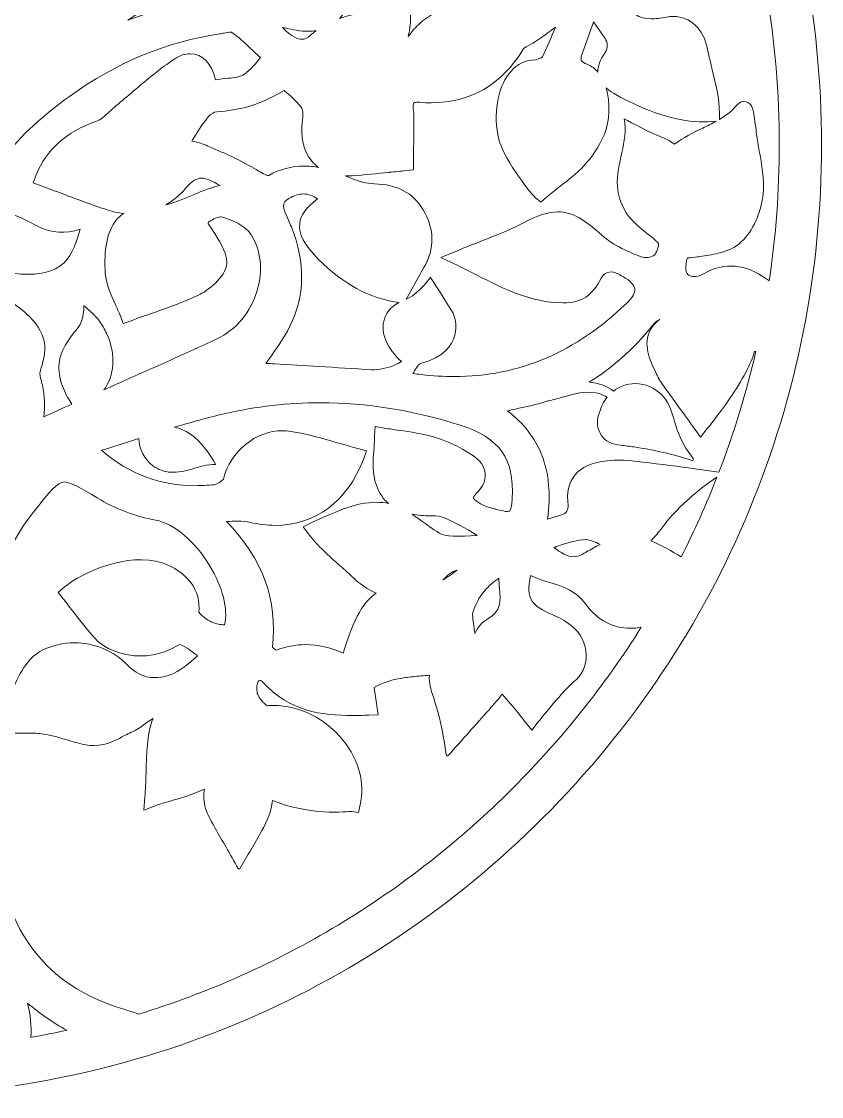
# Model space of a CAD drawing. Header units: millimetres. Extents: x -978 to 1415, y -113 to 605.
# Drawn here: x 1126.1 to 1414.6, y -80.8 to 306.6 of the extents above; entities that cross this region are included whole.
import ezdxf

# ---------------------------------------------------------------- set-up
doc = ezdxf.new("R2010")
doc.units = ezdxf.units.MM
doc.header["$MEASUREMENT"] = 0
doc.layers.add('Layer 1', color=7, linetype='Continuous')

msp = doc.modelspace()

# ---------------------------------------------------------------- linework, layer by layer
at = {"layer": 'Layer 1', "lineweight": 0}
for points, knots in [([(1314.18, 504.58), (1249.42, 569.34), (1163.31, 605.01), (1071.72, 605.01), (980.12, 605.01), (894.02, 569.34), (829.25, 504.58), (764.48, 439.81), (728.82, 353.7), (728.82, 262.11), (728.82, 170.52), (764.48, 84.41), (829.25, 19.64), (894.02, -45.12), (980.12, -80.79), (1071.72, -80.79), (1163.31, -80.79), (1249.42, -45.12), (1314.18, 19.64), (1378.95, 84.41), (1414.62, 170.52), (1414.62, 262.11), (1414.62, 353.7), (1378.95, 439.81), (1314.18, 504.58)], [0, 0, 0, 0, 1, 1, 1, 2, 2, 2, 3, 3, 3, 4, 4, 4, 5, 5, 5, 6, 6, 6, 7, 7, 7, 8, 8, 8, 8]), ([(1310.91, 326.26), (1311.11, 328.05), (1311.02, 329.83), (1310.62, 331.58), (1309.77, 335.29), (1307.48, 338.58), (1304.33, 340.61), (1300.36, 343.16), (1295.81, 342.75), (1292.48, 342.44), (1287.85, 342.02), (1284.11, 341.38), (1280.73, 340.42), (1278.55, 339.8), (1276.7, 339.14), (1275.09, 338.41), (1270.07, 336.61), (1265.38, 333.95), (1261.13, 330.5), (1261.13, 330.5), (1258.72, 328.55), (1258.72, 328.55), (1258.72, 328.55), (1260.75, 326.21), (1260.75, 326.21), (1267.61, 318.31), (1275.37, 312.98), (1278.67, 310.97), (1275.31, 310), (1272.41, 308.36), (1269.78, 305.97), (1268.33, 304.65), (1266.96, 303.12), (1265.6, 301.27), (1266.31, 303.85), (1266.6, 306.78), (1266.28, 310.12), (1266.28, 310.12), (1265.94, 313.75), (1265.94, 313.75), (1265.94, 313.75), (1262.45, 312.72), (1262.45, 312.72), (1259.36, 311.81), (1256.1, 311.22), (1252.96, 310.65), (1248.91, 309.91), (1244.78, 309.16), (1240.76, 307.72), (1241.09, 308.06), (1241.41, 308.43), (1241.72, 308.81), (1245.07, 312.97), (1247.27, 317.71), (1249.82, 323.2), (1250.99, 325.72), (1252.21, 328.33), (1253.62, 331.05), (1253.62, 331.05), (1256.04, 335.74), (1256.04, 335.74), (1256.04, 335.74), (1250.78, 335.42), (1250.78, 335.42), (1247.61, 335.24), (1244.53, 335.21), (1241.55, 335.18), (1241.55, 335.18), (1241.54, 335.18), (1241.54, 335.18), (1230.63, 335.09), (1221.21, 335.01), (1212.86, 327.58), (1210.06, 325.09), (1207.96, 321.06), (1207.6, 317.48), (1206.55, 316.66), (1201.5, 316.35), (1199.81, 316.24), (1197.8, 316.11), (1195.9, 316), (1194.41, 315.67), (1182.13, 312.97), (1173.76, 310.49), (1164.43, 307.06), (1165.96, 308.11), (1167.52, 309.18), (1169.05, 310.28), (1194.91, 328.85), (1223.47, 341.27), (1250.47, 351.92), (1254.76, 353.61), (1259.26, 354.28), (1262.52, 353.69), (1276.26, 351.21), (1294.32, 347.76), (1312.11, 343.05), (1316.37, 341.93), (1319.52, 338.71), (1321.05, 336.08), (1322.28, 333.95), (1322.47, 332.27), (1322.26, 331.47), (1321.43, 328.37), (1315.99, 326.45), (1310.91, 326.26)], [0, 0, 0, 0, 1, 1, 1, 2, 2, 2, 3, 3, 3, 4, 4, 4, 5, 5, 5, 6, 6, 6, 7, 7, 7, 8, 8, 8, 9, 9, 9, 10, 10, 10, 11, 11, 11, 12, 12, 12, 13, 13, 13, 14, 14, 14, 15, 15, 15, 16, 16, 16, 17, 17, 17, 18, 18, 18, 19, 19, 19, 20, 20, 20, 21, 21, 21, 22, 22, 22, 23, 23, 23, 24, 24, 24, 25, 25, 25, 26, 26, 26, 27, 27, 27, 28, 28, 28, 29, 29, 29, 30, 30, 30, 31, 31, 31, 32, 32, 32, 33, 33, 33, 34, 34, 34, 35, 35, 35, 35]), ([(1393.24, 214.87), (1389.49, 217.31), (1385.82, 218.49), (1382.01, 218.49), (1378.39, 218.49), (1374.83, 217.42), (1371.1, 215.22), (1370.55, 214.9), (1369.63, 214.75), (1368.2, 214.75), (1368.2, 214.75), (1368.16, 214.75), (1368.16, 214.75), (1367.51, 214.75), (1366.89, 215), (1366.42, 215.47), (1365.96, 215.94), (1365.71, 216.54), (1365.72, 217.18), (1365.72, 218.58), (1365.8, 220.17), (1366.26, 221.47), (1367.55, 221.51), (1368.77, 221.67), (1369.86, 221.81), (1369.86, 221.81), (1369.93, 221.82), (1369.93, 221.82), (1370.21, 221.86), (1370.48, 221.89), (1370.75, 221.92), (1372.94, 222.19), (1375.14, 222.59), (1377.29, 223.11), (1379.86, 223.73), (1382.54, 224.56), (1384.78, 226.4), (1389.66, 230.39), (1391.88, 236.63), (1392.77, 239.99), (1394.28, 245.71), (1393.68, 251.21), (1392.81, 256.31), (1392.66, 257.23), (1392.5, 258.14), (1392.34, 259.06), (1392.34, 259.06), (1392.3, 259.25), (1392.3, 259.25), (1391.95, 261.23), (1391.59, 263.27), (1391.29, 265.28), (1391.17, 266.03), (1391.04, 267.15), (1390.89, 268.34), (1390.09, 275.01), (1389.85, 277.03), (1387.49, 277.7), (1386.29, 278.04), (1385, 277.62), (1384.21, 276.63), (1382.46, 274.44), (1380.25, 272.78), (1377.8, 271.34), (1377.8, 271.34), (1377.8, 273.57), (1377.8, 273.57), (1377.8, 278.81), (1376.42, 284.41), (1375.09, 289.82), (1374.49, 292.26), (1373.93, 294.57), (1373.49, 296.81), (1372.12, 303.89), (1367.26, 308.46), (1361.13, 308.46), (1360.33, 308.46), (1359.53, 308.39), (1358.73, 308.23), (1356.54, 307.82), (1354.72, 307.61), (1353.19, 307.61), (1348.8, 307.61), (1345.84, 309.01), (1342.53, 316.31), (1342.53, 316.31), (1357.68, 318.86), (1357.68, 318.86), (1361.36, 313.19), (1368.05, 309.83), (1375.8, 309.83), (1381.79, 309.83), (1387.73, 311.87), (1392.55, 315.56), (1393.26, 316.11), (1394, 316.71), (1394.78, 317.38), (1397.84, 299.24), (1399.39, 280.67), (1399.39, 262.15), (1399.39, 245.76), (1398.17, 229.3), (1395.77, 213.18), (1394.88, 213.79), (1394.04, 214.35), (1393.24, 214.87)], [0, 0, 0, 0, 1, 1, 1, 2, 2, 2, 3, 3, 3, 4, 4, 4, 5, 5, 5, 6, 6, 6, 7, 7, 7, 8, 8, 8, 9, 9, 9, 10, 10, 10, 11, 11, 11, 12, 12, 12, 13, 13, 13, 14, 14, 14, 15, 15, 15, 16, 16, 16, 17, 17, 17, 18, 18, 18, 19, 19, 19, 20, 20, 20, 21, 21, 21, 22, 22, 22, 23, 23, 23, 24, 24, 24, 25, 25, 25, 26, 26, 26, 27, 27, 27, 28, 28, 28, 29, 29, 29, 30, 30, 30, 31, 31, 31, 32, 32, 32, 33, 33, 33, 34, 34, 34, 35, 35, 35, 35]), ([(1333.99, 288.39), (1332.93, 289.62), (1331.69, 290.55), (1330.3, 291.12), (1327.6, 292.25), (1327.44, 292.67), (1328.55, 295.7), (1329.85, 299.21), (1331.06, 302.77), (1332.34, 306.53), (1332.34, 306.53), (1336.56, 300.46), (1336.56, 300.46), (1337.59, 298.98), (1337.61, 297.03), (1336.6, 295.5), (1334.77, 292.73), (1333.93, 290.46), (1333.99, 288.39)], [0, 0, 0, 0, 1, 1, 1, 2, 2, 2, 3, 3, 3, 4, 4, 4, 5, 5, 5, 6, 6, 6, 6]), ([(1144.27, 168.74), (1140.89, 167.22), (1137.5, 165.68), (1134.12, 164.14), (1134.64, 167.72), (1134.48, 171.56), (1133.65, 175.57), (1133.47, 176.43), (1133.26, 177.29), (1133.01, 178.12), (1132.7, 179.19), (1132.71, 180.31), (1133.04, 181.35), (1133.04, 181.35), (1133.18, 181.82), (1133.18, 181.82), (1133.79, 183.78), (1134.42, 185.81), (1134.54, 188.08), (1134.54, 188.08), (1134.54, 188.08), (1134.54, 188.08), (1134.74, 191.83), (1133.17, 195.68), (1130.01, 199.22), (1127.74, 201.77), (1124.84, 204.11), (1121.4, 206.17), (1115.79, 209.53), (1109.73, 211.31), (1103.86, 211.31), (1102.62, 211.31), (1101.39, 211.23), (1100.2, 211.07), (1099.95, 211.03), (1099.69, 211), (1099.43, 210.95), (1100.31, 216.02), (1101.25, 220.34), (1102.32, 224.24), (1105.69, 225.54), (1110.04, 223.04), (1112.74, 221.14), (1114.79, 219.71), (1116.82, 218.17), (1119.13, 217.17), (1121.6, 216.09), (1124.24, 215.66), (1126.93, 215.56), (1131.98, 215.39), (1137.7, 216.03), (1141.48, 219.71), (1144.75, 222.9), (1146.08, 227.54), (1147.24, 231.82), (1142.13, 229.81), (1136.42, 230.81), (1132.88, 232.41), (1128.38, 234.45), (1124.21, 237.47), (1119.09, 237.66), (1113.99, 237.86), (1109.2, 235.33), (1105.11, 232.51), (1105.07, 232.48), (1105.02, 232.45), (1104.98, 232.42), (1111.89, 250.6), (1124.48, 266.07), (1143.41, 279.66), (1160.45, 291.89), (1178.67, 299.46), (1197.59, 302.17), (1198.13, 302.25), (1198.69, 302.36), (1199.23, 302.46), (1200.07, 302.63), (1200.94, 302.8), (1201.55, 302.8), (1201.65, 302.8), (1201.73, 302.79), (1201.77, 302.79), (1204.14, 301.28), (1206.53, 299), (1208.85, 296.81), (1209.97, 295.75), (1211.11, 294.66), (1212.28, 293.63), (1210.5, 291.34), (1208.82, 289.4), (1206.51, 287.68), (1205.05, 286.59), (1203.08, 286.41), (1200.59, 286.17), (1199.2, 286.04), (1197.68, 285.9), (1196.09, 285.56), (1196.08, 285.59), (1196.08, 285.63), (1196.07, 285.67), (1194.91, 291.43), (1191.42, 295.02), (1186.96, 295.02), (1185.13, 295.02), (1183.28, 294.41), (1181.44, 293.22), (1176.09, 289.74), (1171.18, 285.55), (1166.44, 281.49), (1164.39, 279.74), (1162.26, 277.92), (1160.14, 276.2), (1159.31, 275.53), (1158.52, 274.8), (1157.76, 274.08), (1156.17, 272.61), (1154.67, 271.23), (1153.18, 270.7), (1142.31, 266.91), (1135, 260.4), (1131.45, 251.35), (1131.45, 251.35), (1130.33, 248.49), (1130.33, 248.49), (1130.33, 248.49), (1133.2, 247.44), (1133.2, 247.44), (1135.77, 246.49), (1138.29, 245.54), (1140.73, 244.63), (1146.19, 242.57), (1151.34, 240.63), (1156.62, 238.87), (1158.76, 238.15), (1160.91, 237.68), (1163.03, 237.46), (1161.94, 236.83), (1160.84, 235.92), (1159.89, 234.59), (1155.74, 228.75), (1156.03, 219.59), (1156.34, 215.92), (1156.71, 211.68), (1158.52, 207.76), (1160.11, 204.3), (1160.73, 202.97), (1161.32, 201.7), (1161.76, 200.54), (1161.76, 200.54), (1162.82, 197.76), (1162.82, 197.76), (1162.82, 197.76), (1165.61, 198.79), (1165.61, 198.79), (1168.4, 199.83), (1171.07, 200.76), (1173.66, 201.66), (1179.61, 203.74), (1185.23, 205.7), (1190.5, 208.31), (1194.08, 210.09), (1200.58, 215.43), (1200.13, 220.3), (1199.76, 224.21), (1197.56, 227.54), (1195.01, 231.4), (1195.01, 231.4), (1194.99, 231.44), (1194.99, 231.44), (1194.5, 232.17), (1194, 232.93), (1193.49, 233.72), (1193.42, 233.84), (1193.39, 233.98), (1193.42, 234.12), (1193.45, 234.24), (1193.52, 234.34), (1193.63, 234.41), (1194.41, 234.9), (1196.49, 236.21), (1197.75, 236.21), (1197.83, 236.21), (1197.9, 236.2), (1197.97, 236.19), (1201.82, 235.46), (1206.98, 232.97), (1208.96, 229.79), (1212.46, 224.18), (1213.25, 216.88), (1211.14, 209.75), (1208.82, 201.88), (1203.49, 195.49), (1196.52, 192.24), (1185.01, 186.85), (1173.19, 181.61), (1161.76, 176.54), (1159.8, 175.67), (1157.83, 174.8), (1155.86, 173.92), (1156.04, 174.16), (1156.21, 174.41), (1156.38, 174.67), (1158.25, 177.52), (1159.1, 180.84), (1159.1, 184.23), (1159.11, 187.61), (1158.25, 191.04), (1156.85, 194.1), (1156.13, 195.69), (1155.26, 197.18), (1154.3, 198.64), (1153.21, 200.3), (1148.66, 204.2), (1148.66, 204.2), (1148.66, 204.2), (1148.45, 200.36), (1147.78, 198.6), (1147.17, 197), (1146.06, 195.71), (1145, 194.42), (1142.81, 191.74), (1140.79, 188.57), (1139.99, 185.14), (1138.91, 180.51), (1140.15, 174.89), (1144.27, 168.74)], [0, 0, 0, 0, 1, 1, 1, 2, 2, 2, 3, 3, 3, 4, 4, 4, 5, 5, 5, 6, 6, 6, 7, 7, 7, 8, 8, 8, 9, 9, 9, 10, 10, 10, 11, 11, 11, 12, 12, 12, 13, 13, 13, 14, 14, 14, 15, 15, 15, 16, 16, 16, 17, 17, 17, 18, 18, 18, 19, 19, 19, 20, 20, 20, 21, 21, 21, 22, 22, 22, 23, 23, 23, 24, 24, 24, 25, 25, 25, 26, 26, 26, 27, 27, 27, 28, 28, 28, 29, 29, 29, 30, 30, 30, 31, 31, 31, 32, 32, 32, 33, 33, 33, 34, 34, 34, 35, 35, 35, 36, 36, 36, 37, 37, 37, 38, 38, 38, 39, 39, 39, 40, 40, 40, 41, 41, 41, 42, 42, 42, 43, 43, 43, 44, 44, 44, 45, 45, 45, 46, 46, 46, 47, 47, 47, 48, 48, 48, 49, 49, 49, 50, 50, 50, 51, 51, 51, 52, 52, 52, 53, 53, 53, 54, 54, 54, 55, 55, 55, 56, 56, 56, 57, 57, 57, 58, 58, 58, 59, 59, 59, 60, 60, 60, 61, 61, 61, 62, 62, 62, 63, 63, 63, 64, 64, 64, 65, 65, 65, 66, 66, 66, 67, 67, 67, 68, 68, 68, 69, 69, 69, 70, 70, 70, 71, 71, 71, 72, 72, 72, 73, 73, 73, 74, 74, 74, 75, 75, 75, 75]), ([(1220.29, 304.44), (1220.53, 304.39), (1220.77, 304.35), (1221.01, 304.3), (1223.84, 303.71), (1226.77, 303.11), (1229.66, 303.11), (1230.59, 303.11), (1231.48, 303.18), (1232.34, 303.3), (1231.61, 302.77), (1230.9, 302.19), (1230.19, 301.57), (1229.17, 300.66), (1228.22, 300.24), (1227.21, 300.24), (1225.84, 300.24), (1223.62, 301.04), (1220.29, 304.44)], [0, 0, 0, 0, 1, 1, 1, 2, 2, 2, 3, 3, 3, 4, 4, 4, 5, 5, 5, 6, 6, 6, 6]), ([(1361.59, 262.38), (1361.37, 262.56), (1361.15, 262.73), (1360.92, 262.9), (1359.28, 264.07), (1357.42, 264.86), (1355.53, 265.54), (1351.52, 267), (1343.31, 271.93), (1343.42, 271.45), (1344.31, 267.43), (1343.51, 263.33), (1342.63, 259.39), (1341.75, 255.43), (1340.72, 251.39), (1341.01, 247.3), (1341.28, 243.43), (1342.71, 239.63), (1345.05, 236.53), (1347.48, 233.32), (1350.86, 231.1), (1353.87, 228.5), (1354.53, 227.94), (1355.33, 227.33), (1355.87, 226.6), (1355.86, 225.76), (1355.64, 224.85), (1355.21, 223.89), (1355.04, 223.49), (1354.83, 223.08), (1354.59, 222.66), (1354.53, 222.61), (1354.48, 222.57), (1354.44, 222.54), (1353.17, 221.57), (1351.09, 221.3), (1349.51, 221.88), (1345.51, 223.38), (1339.69, 225.81), (1335.42, 229.64), (1329.36, 235.07), (1325.03, 238.02), (1319.53, 238.02), (1316, 238.02), (1312.28, 236.82), (1306.69, 233.88), (1302.11, 231.47), (1297.09, 229.51), (1291.78, 227.43), (1289.15, 226.4), (1286.44, 225.34), (1283.56, 224.15), (1283.56, 224.15), (1277.35, 221.57), (1277.35, 221.57), (1277.35, 221.57), (1283.42, 218.67), (1283.42, 218.67), (1285.72, 217.57), (1288.02, 216.4), (1290.26, 215.26), (1300.27, 210.17), (1309.71, 205.36), (1321.3, 205.26), (1321.3, 205.26), (1321.52, 205.25), (1321.52, 205.25), (1328.07, 205.25), (1332.03, 207.84), (1335.18, 214.19), (1336.12, 216.09), (1338.39, 216.9), (1340.35, 216.04), (1341.44, 215.56), (1342.37, 215.09), (1343.17, 214.61), (1345.72, 213.12), (1347.15, 211.61), (1347.3, 210.26), (1347.47, 208.9), (1346.41, 207.08), (1344.24, 204.99), (1335.23, 196.31), (1325.52, 189.71), (1315.38, 185.36), (1305.03, 180.91), (1293.85, 178.66), (1282.16, 178.66), (1278.3, 178.66), (1274.31, 178.91), (1270.3, 179.39), (1269.26, 179.51), (1268.22, 179.63), (1267.18, 179.74), (1268.21, 180.89), (1268.74, 183.02), (1270.4, 183.48), (1286.22, 187.94), (1282.69, 199.92), (1281.76, 201.49), (1279.47, 205.33), (1273.58, 214.44), (1273.58, 214.44), (1273.58, 214.44), (1269.26, 208.5), (1265.82, 206.99), (1265.48, 206.85), (1265.14, 206.7), (1264.8, 206.55), (1264.8, 206.55), (1267.34, 211.04), (1267.34, 211.04), (1268.69, 213.42), (1269.97, 215.68), (1271.25, 217.94), (1275.19, 224.85), (1275.1, 231.87), (1270.97, 238.8), (1267.37, 244.85), (1261.62, 247.91), (1253.39, 248.15), (1250.58, 248.24), (1247.48, 248.98), (1244.67, 250.24), (1244.12, 250.48), (1243.56, 250.73), (1242.97, 250.97), (1243.73, 250.95), (1244.51, 250.97), (1245.31, 251.03), (1249.8, 251.35), (1254.34, 251.82), (1258.73, 252.27), (1258.73, 252.27), (1258.81, 252.28), (1258.81, 252.28), (1260.8, 252.48), (1262.79, 252.69), (1264.79, 252.88), (1264.79, 252.88), (1267.5, 253.15), (1267.5, 253.15), (1267.5, 253.15), (1267.5, 255.87), (1267.5, 255.87), (1267.5, 257.77), (1267.52, 259.7), (1267.54, 261.58), (1267.57, 264.24), (1267.6, 266.98), (1267.57, 269.7), (1267.72, 271.54), (1267.66, 273.41), (1267.41, 275.27), (1267.41, 275.28), (1267.41, 275.29), (1267.41, 275.29), (1267.33, 276.95), (1267.67, 277.36), (1267.67, 277.36), (1267.67, 277.37), (1268.05, 277.67), (1269.62, 277.53), (1271.09, 277.4), (1272.56, 277.33), (1273.97, 277.33), (1288.02, 277.33), (1299.16, 283.83), (1307.08, 296.65), (1307.44, 297.22), (1308.67, 297.87), (1309.77, 298.45), (1310.69, 298.94), (1311.66, 299.44), (1312.57, 300.1), (1314.6, 301.57), (1316.61, 303.04), (1318.64, 304.54), (1317.19, 300.96), (1315.67, 297.36), (1313.97, 293.92), (1313.61, 293.57), (1311.93, 292.77), (1310.1, 292.68), (1307.07, 292.52), (1304.17, 290.81), (1301.92, 287.85), (1297.64, 282.21), (1296.22, 273.18), (1298.21, 264.27), (1299.5, 258.47), (1308.69, 245.6), (1311.41, 243.22), (1311.41, 243.22), (1313.36, 241.51), (1313.36, 241.51), (1313.36, 241.51), (1315.34, 243.2), (1315.34, 243.2), (1317.02, 244.65), (1318.73, 245.97), (1320.38, 247.24), (1326.42, 251.92), (1332.13, 256.34), (1336.31, 266.09), (1338.26, 270.64), (1338.46, 277.43), (1336.92, 282.68), (1339.06, 280.81), (1342.36, 279.18), (1346.82, 277.05), (1357.02, 272.17), (1367.32, 269.82), (1375.1, 270.59), (1375.1, 270.59), (1376.77, 270.75), (1376.77, 270.75), (1375.17, 269.87), (1373.49, 269.05), (1371.76, 268.21), (1368.32, 266.54), (1364.76, 264.82), (1361.59, 262.38)], [0, 0, 0, 0, 1, 1, 1, 2, 2, 2, 3, 3, 3, 4, 4, 4, 5, 5, 5, 6, 6, 6, 7, 7, 7, 8, 8, 8, 9, 9, 9, 10, 10, 10, 11, 11, 11, 12, 12, 12, 13, 13, 13, 14, 14, 14, 15, 15, 15, 16, 16, 16, 17, 17, 17, 18, 18, 18, 19, 19, 19, 20, 20, 20, 21, 21, 21, 22, 22, 22, 23, 23, 23, 24, 24, 24, 25, 25, 25, 26, 26, 26, 27, 27, 27, 28, 28, 28, 29, 29, 29, 30, 30, 30, 31, 31, 31, 32, 32, 32, 33, 33, 33, 34, 34, 34, 35, 35, 35, 36, 36, 36, 37, 37, 37, 38, 38, 38, 39, 39, 39, 40, 40, 40, 41, 41, 41, 42, 42, 42, 43, 43, 43, 44, 44, 44, 45, 45, 45, 46, 46, 46, 47, 47, 47, 48, 48, 48, 49, 49, 49, 50, 50, 50, 51, 51, 51, 52, 52, 52, 53, 53, 53, 54, 54, 54, 55, 55, 55, 56, 56, 56, 57, 57, 57, 58, 58, 58, 59, 59, 59, 60, 60, 60, 61, 61, 61, 62, 62, 62, 63, 63, 63, 64, 64, 64, 65, 65, 65, 66, 66, 66, 67, 67, 67, 68, 68, 68, 69, 69, 69, 70, 70, 70, 71, 71, 71, 72, 72, 72, 73, 73, 73, 74, 74, 74, 74]), ([(1197.17, 260.07), (1195.8, 260.64), (1194.38, 261.23), (1192.66, 262.02), (1190.82, 262.87), (1189.09, 263.23), (1187.49, 263.5), (1187.59, 263.66), (1187.69, 263.82), (1187.79, 263.98), (1189.58, 266.8), (1191.12, 269.24), (1192.8, 271.49), (1193.59, 272.56), (1194.72, 273.5), (1195.7, 273.93), (1195.7, 273.93), (1196.54, 274.03), (1196.54, 274.03), (1204.69, 274.95), (1210.15, 275.56), (1220.83, 281.8), (1220.86, 281.77), (1220.9, 281.74), (1220.93, 281.71), (1220.93, 281.71), (1221, 281.65), (1221, 281.65), (1222.86, 280.04), (1225.17, 278.03), (1226.98, 275.73), (1227.46, 275.11), (1227.78, 273.13), (1227.48, 271.18), (1226.53, 265.11), (1227.71, 259.95), (1230.89, 256.24), (1231.6, 255.4), (1232.39, 254.67), (1233.26, 254.03), (1231.55, 254.35), (1229.78, 254.53), (1227.98, 254.53), (1223.53, 254.53), (1219.36, 253.43), (1215.26, 251.18), (1215.25, 251.18), (1215.13, 251.13), (1214.83, 251.13), (1214.1, 251.25), (1211.55, 252.76), (1210.71, 253.26), (1209.53, 253.97), (1208.5, 254.58), (1207.6, 254.97), (1202.93, 257.66), (1200.14, 258.83), (1197.17, 260.07)], [0, 0, 0, 0, 1, 1, 1, 2, 2, 2, 3, 3, 3, 4, 4, 4, 5, 5, 5, 6, 6, 6, 7, 7, 7, 8, 8, 8, 9, 9, 9, 10, 10, 10, 11, 11, 11, 12, 12, 12, 13, 13, 13, 14, 14, 14, 15, 15, 15, 16, 16, 16, 17, 17, 17, 18, 18, 18, 19, 19, 19, 19]), ([(1197.73, 247.49), (1194.55, 246.94), (1191.67, 245.7), (1188.45, 244.31), (1185.44, 243.01), (1182.2, 241.61), (1178.14, 240.53), (1180.84, 242.06), (1183.3, 244.11), (1185.42, 246.65), (1187.44, 249.07), (1189.22, 250.2), (1191.02, 250.2), (1192.91, 250.2), (1195.09, 249.04), (1197.73, 247.49)], [0, 0, 0, 0, 1, 1, 1, 2, 2, 2, 3, 3, 3, 4, 4, 4, 5, 5, 5, 5]), ([(1263.1, 184.12), (1262.38, 183.63), (1261.61, 183.2), (1260.82, 182.85), (1258.1, 181.65), (1255.15, 181.23), (1252.19, 181.09), (1245.89, 181.56), (1239.62, 181.92), (1233.45, 182.28), (1233.45, 182.28), (1233.41, 182.28), (1233.41, 182.28), (1228.18, 182.58), (1222.76, 182.89), (1217.46, 183.26), (1216.39, 183.34), (1215.34, 183.39), (1214.27, 183.44), (1214.56, 183.84), (1214.84, 184.24), (1215.13, 184.64), (1218.04, 188.7), (1220.79, 192.53), (1222.94, 196.81), (1228.38, 207.66), (1228.55, 219.71), (1223.44, 232.63), (1223.11, 233.46), (1222.73, 234.28), (1222.36, 235.09), (1220.16, 239.84), (1219.95, 241.26), (1222.58, 242.87), (1224.3, 243.93), (1226.03, 244.47), (1227.71, 244.47), (1229.44, 244.47), (1231.21, 243.86), (1232.92, 242.71), (1228.77, 239.66), (1226.81, 236.94), (1226.44, 233.85), (1225.99, 230.05), (1227.96, 226.3), (1233.25, 220.92), (1241.89, 212.12), (1251.55, 206.9), (1261.96, 205.41), (1261.96, 205.41), (1262.25, 205.37), (1262.25, 205.37), (1260.47, 204.43), (1258.88, 203.26), (1257.82, 201.37), (1254.3, 195.06), (1258.41, 188.41), (1263.1, 184.12)], [0, 0, 0, 0, 1, 1, 1, 2, 2, 2, 3, 3, 3, 4, 4, 4, 5, 5, 5, 6, 6, 6, 7, 7, 7, 8, 8, 8, 9, 9, 9, 10, 10, 10, 11, 11, 11, 12, 12, 12, 13, 13, 13, 14, 14, 14, 15, 15, 15, 16, 16, 16, 17, 17, 17, 18, 18, 18, 19, 19, 19, 19]), ([(1377.62, 144.24), (1377.62, 144.24), (1371.61, 145.07), (1371.61, 145.07), (1369.02, 145.43), (1346.25, 148.57), (1342.27, 148.57), (1340.63, 148.57), (1338.98, 148.48), (1337.36, 148.32), (1331.86, 147.78), (1328.04, 146.07), (1325.66, 143.12), (1323.47, 140.39), (1322.67, 136.83), (1323.22, 132.25), (1323.4, 130.71), (1322.48, 129.27), (1321.02, 128.84), (1321.02, 128.84), (1315.82, 127.29), (1315.82, 127.29), (1317.04, 136.2), (1316.36, 143.78), (1313.75, 150.4), (1311.31, 156.56), (1307.26, 161.78), (1301.4, 166.29), (1303.45, 166.8), (1305.07, 167.19), (1306.7, 167.5), (1309.88, 168.11), (1312.97, 168.91), (1315.98, 169.9), (1316.07, 169.92), (1316.17, 169.94), (1316.27, 169.95), (1318.14, 170.32), (1319.97, 170.86), (1321.8, 171.39), (1325.47, 172.45), (1329.35, 173.51), (1333.19, 172.8), (1334.19, 172.61), (1335.16, 172.3), (1336.07, 171.87), (1336.48, 171.67), (1336.88, 171.46), (1337.27, 171.22), (1336.06, 169.72), (1335.17, 167.97), (1334.71, 166.09), (1334.05, 164.59), (1333.71, 162.96), (1333.86, 161.32), (1334.11, 158.65), (1335.6, 156.17), (1338.06, 155.01), (1339.36, 154.39), (1340.8, 154.13), (1342.22, 153.95), (1343.84, 153.73), (1345.46, 153.55), (1347.07, 153.31), (1350.38, 152.82), (1353.67, 152.2), (1356.93, 151.45), (1360.63, 150.61), (1364.29, 149.61), (1367.9, 148.45), (1368.29, 148.32), (1368.65, 148.88), (1368.39, 149.19), (1365.82, 152.32), (1363.82, 155.88), (1362.5, 159.71), (1361.25, 163.35), (1360.58, 167.3), (1358.33, 170.51), (1356.41, 173.24), (1353.39, 175.14), (1350.14, 175.84), (1346.83, 176.55), (1343.38, 175.95), (1340.51, 174.13), (1340.18, 173.92), (1339.87, 173.69), (1339.56, 173.45), (1338.62, 174.23), (1337.53, 174.85), (1336.44, 175.31), (1334.79, 176.02), (1333.02, 176.43), (1331.23, 176.65), (1331.08, 176.66), (1330.93, 176.67), (1330.78, 176.69), (1339.02, 181.64), (1346.57, 188.36), (1353.57, 196.91), (1355.43, 199.18), (1356.21, 199.21), (1356.21, 199.21), (1356.22, 199.21), (1356.23, 199.21), (1356.27, 199.2), (1354.46, 197.92), (1353.17, 196.35), (1352.42, 194.51), (1350.33, 189.34), (1353.12, 183.69), (1355.15, 179.56), (1355.15, 179.56), (1355.17, 179.51), (1355.17, 179.51), (1355.43, 178.99), (1355.68, 178.48), (1355.91, 178), (1356.34, 177.09), (1358.41, 174.16), (1365.54, 164.39), (1365.54, 164.39), (1365.57, 164.35), (1365.57, 164.35), (1367.05, 162.31), (1368.22, 160.71), (1368.66, 160.09), (1368.66, 160.09), (1370.92, 156.87), (1370.92, 156.87), (1370.92, 156.87), (1373.42, 159.9), (1373.42, 159.9), (1373.83, 160.39), (1377.5, 164.87), (1381.42, 170.59), (1386.2, 177.59), (1389.25, 183.34), (1390.49, 187.71), (1390.49, 187.71), (1390.95, 187.71), (1390.95, 187.71), (1387.52, 172.92), (1383.07, 158.38), (1377.62, 144.24)], [0, 0, 0, 0, 1, 1, 1, 2, 2, 2, 3, 3, 3, 4, 4, 4, 5, 5, 5, 6, 6, 6, 7, 7, 7, 8, 8, 8, 9, 9, 9, 10, 10, 10, 11, 11, 11, 12, 12, 12, 13, 13, 13, 14, 14, 14, 15, 15, 15, 16, 16, 16, 17, 17, 17, 18, 18, 18, 19, 19, 19, 20, 20, 20, 21, 21, 21, 22, 22, 22, 23, 23, 23, 24, 24, 24, 25, 25, 25, 26, 26, 26, 27, 27, 27, 28, 28, 28, 29, 29, 29, 30, 30, 30, 31, 31, 31, 32, 32, 32, 33, 33, 33, 34, 34, 34, 35, 35, 35, 36, 36, 36, 37, 37, 37, 38, 38, 38, 39, 39, 39, 40, 40, 40, 41, 41, 41, 42, 42, 42, 43, 43, 43, 44, 44, 44, 45, 45, 45, 46, 46, 46, 47, 47, 47, 48, 48, 48, 48]), ([(1297.49, 130.78), (1297.13, 130.88), (1296.76, 130.98), (1296.38, 131.09), (1294.6, 131.57), (1292.92, 132.02), (1291.6, 132.79), (1289.19, 134.19), (1289.07, 134.96), (1289.06, 135), (1289.05, 135.13), (1289.22, 135.68), (1290.18, 136.61), (1292.49, 138.81), (1293.54, 141.2), (1293.3, 143.71), (1293.06, 146.28), (1291.47, 148.58), (1288.7, 150.38), (1284.05, 153.39), (1279.36, 155.59), (1274.75, 156.92), (1270.66, 158.09), (1266.41, 158.7), (1262.29, 159.29), (1260.53, 159.54), (1258.72, 159.8), (1256.94, 160.1), (1256.94, 160.1), (1253.62, 160.66), (1253.62, 160.66), (1253.62, 160.66), (1253.45, 157.3), (1253.45, 157.3), (1253.42, 156.7), (1253.39, 156.06), (1253.37, 155.38), (1253.31, 153.88), (1253.25, 152.18), (1253.09, 150.55), (1252.39, 143.46), (1253.77, 137.95), (1257.2, 134.16), (1257.59, 133.73), (1258.01, 133.32), (1258.45, 132.94), (1257.14, 133.21), (1255.72, 133.36), (1254.16, 133.36), (1250.42, 133.36), (1246.52, 132.58), (1242.25, 130.97), (1238.6, 129.6), (1231.96, 126.67), (1230.87, 126.11), (1230.87, 126.11), (1227.7, 124.47), (1227.7, 124.47), (1227.7, 124.47), (1229.86, 121.63), (1229.86, 121.63), (1232.81, 117.74), (1236.94, 114.08), (1240.93, 110.55), (1240.93, 110.55), (1240.96, 110.52), (1240.96, 110.52), (1242.67, 109.01), (1244.29, 107.58), (1245.71, 106.21), (1248.29, 103.73), (1251.07, 101.87), (1254.01, 100.66), (1251.74, 99.1), (1249.74, 96.79), (1247.95, 93.66), (1245.93, 90.14), (1244.08, 85.43), (1242.17, 78.94), (1237.49, 81.04), (1233, 82.06), (1228.5, 82.06), (1224.97, 82.06), (1221.42, 81.4), (1217.96, 80.09), (1217.54, 80.35), (1216.97, 80.78), (1216.6, 81.12), (1218.48, 98.26), (1213.21, 112.75), (1200.08, 126.45), (1201.48, 126.52), (1202.81, 126.57), (1204.03, 126.57), (1205.9, 126.57), (1207.31, 126.44), (1208.58, 126.13), (1211.59, 125.41), (1214.61, 125.05), (1217.53, 125.05), (1232.07, 125.05), (1243.68, 133.71), (1249.39, 148.81), (1249.39, 148.81), (1250.57, 151.93), (1250.57, 151.93), (1250.57, 151.93), (1247.35, 152.77), (1247.35, 152.77), (1244.91, 153.41), (1242.45, 154.12), (1240.08, 154.81), (1234.62, 156.39), (1228.99, 158.01), (1223.25, 158.91), (1222.24, 159.07), (1221.21, 159.15), (1220.19, 159.15), (1210.55, 159.15), (1201.62, 151.82), (1198.92, 141.71), (1198.59, 141.14), (1196.73, 139.84), (1195.49, 139.71), (1193.27, 139.47), (1191.05, 139.35), (1188.91, 139.35), (1176.1, 139.35), (1164.69, 143.64), (1154.99, 152.09), (1158.97, 153.32), (1162.97, 154.61), (1166.86, 155.85), (1167.4, 156.03), (1167.93, 156.2), (1168.47, 156.37), (1168.52, 152.54), (1170.34, 148.81), (1173.51, 146.53), (1175.4, 145.17), (1177.63, 144.34), (1179.95, 144.19), (1182.52, 144.02), (1185.04, 144.64), (1187.49, 145.34), (1190.32, 146.14), (1193.15, 147.06), (1196.13, 147.02), (1196.48, 147.02), (1190.95, 155.69), (1186.76, 158.21), (1185.07, 159.21), (1183.24, 159.96), (1181.35, 160.41), (1187.27, 162.2), (1193.24, 163.88), (1199.21, 165.26), (1210.63, 167.9), (1222.32, 169.24), (1233.95, 169.24), (1250.51, 169.24), (1267.44, 166.52), (1284.28, 161.17), (1298.61, 156.61), (1303.88, 149.18), (1303.07, 134.68), (1302.91, 131.82), (1302.54, 130.71), (1302.26, 130.29), (1302.15, 130.12), (1302.1, 130.05), (1301.41, 130.05), (1300.54, 130.05), (1299.25, 130.29), (1297.49, 130.78)], [0, 0, 0, 0, 1, 1, 1, 2, 2, 2, 3, 3, 3, 4, 4, 4, 5, 5, 5, 6, 6, 6, 7, 7, 7, 8, 8, 8, 9, 9, 9, 10, 10, 10, 11, 11, 11, 12, 12, 12, 13, 13, 13, 14, 14, 14, 15, 15, 15, 16, 16, 16, 17, 17, 17, 18, 18, 18, 19, 19, 19, 20, 20, 20, 21, 21, 21, 22, 22, 22, 23, 23, 23, 24, 24, 24, 25, 25, 25, 26, 26, 26, 27, 27, 27, 28, 28, 28, 29, 29, 29, 30, 30, 30, 31, 31, 31, 32, 32, 32, 33, 33, 33, 34, 34, 34, 35, 35, 35, 36, 36, 36, 37, 37, 37, 38, 38, 38, 39, 39, 39, 40, 40, 40, 41, 41, 41, 42, 42, 42, 43, 43, 43, 44, 44, 44, 45, 45, 45, 46, 46, 46, 47, 47, 47, 48, 48, 48, 49, 49, 49, 50, 50, 50, 51, 51, 51, 52, 52, 52, 53, 53, 53, 54, 54, 54, 55, 55, 55, 56, 56, 56, 57, 57, 57, 58, 58, 58, 58]), ([(1303.42, 30.45), (1284.34, 11.37), (1263.09, -5.26), (1240.26, -19.01), (1217.72, -32.57), (1193.57, -43.36), (1168.46, -51.08), (1168.02, -50.94), (1167.58, -50.79), (1167.14, -50.65), (1165.71, -50.19), (1164.09, -49.67), (1162.52, -49.18), (1146.18, -44.16), (1134.49, -35.46), (1126.77, -22.58), (1126.77, -22.58), (1126.77, -22.58), (1126.77, -22.58), (1120.07, -11.41), (1116.38, 2.96), (1115.48, 21.34), (1114.29, 45.54), (1113.82, 65.61), (1113.99, 84.48), (1114.15, 100.96), (1119.79, 116.35), (1130.76, 130.23), (1136.26, 137.19), (1139.03, 140.69), (1141.49, 140.69), (1143.73, 140.69), (1147.56, 138.43), (1153.36, 135.01), (1153.36, 135.01), (1154.7, 134.21), (1154.7, 134.21), (1160.59, 130.74), (1167.27, 128.3), (1174.54, 126.94), (1181.01, 125.74), (1188.63, 119.32), (1193.95, 110.58), (1198.67, 102.84), (1200.66, 94.94), (1199.38, 89.19), (1197.95, 89.2), (1196.27, 89.55), (1194.79, 90.17), (1192.94, 90.95), (1191.3, 92.19), (1190.03, 93.8), (1191.07, 101.37), (1185.73, 108.6), (1176.81, 111.54), (1164.66, 115.53), (1147.65, 108.04), (1141.54, 102.72), (1141.54, 102.72), (1139.37, 100.84), (1139.37, 100.84), (1139.37, 100.84), (1141.16, 98.59), (1141.16, 98.59), (1142.3, 97.16), (1143.44, 95.66), (1144.55, 94.22), (1144.55, 94.22), (1144.59, 94.17), (1144.59, 94.17), (1147.17, 90.81), (1149.84, 87.32), (1152.8, 84.11), (1157.07, 79.47), (1170.25, 74.09), (1182.82, 81.99), (1183.56, 82.45), (1186.42, 80.37), (1187.8, 79.36), (1188.32, 78.99), (1188.83, 78.61), (1189.34, 78.26), (1189.44, 78.19), (1189.54, 78.13), (1189.64, 78.06), (1186.66, 75.3), (1183.93, 73.29), (1181.16, 71.82), (1178.36, 70.33), (1175.11, 69.87), (1171.24, 70.42), (1168.52, 71.29), (1166.16, 72.75), (1164.24, 74.76), (1159.39, 79.83), (1152.45, 82.73), (1145.2, 82.73), (1141.15, 82.73), (1137.12, 81.8), (1133.56, 80.03), (1129.34, 77.94), (1125.67, 72.94), (1122.66, 65.17), (1120.44, 59.46), (1119.39, 54.27), (1119.27, 53.69), (1119.27, 53.69), (1118.56, 50.1), (1118.56, 50.1), (1118.56, 50.1), (1122.25, 50.11), (1122.25, 50.11), (1125.02, 50.13), (1129.91, 50.15), (1130.65, 50.13), (1132.36, 50.09), (1134.2, 49.84), (1136.61, 49.32), (1138.57, 48.89), (1140.58, 48.3), (1142.53, 47.72), (1144.53, 47.13), (1146.61, 46.51), (1148.75, 46.04), (1153.84, 44.92), (1157.84, 46.46), (1161.4, 48.28), (1162.03, 48.61), (1162.62, 48.94), (1163.26, 49.31), (1164.07, 49.63), (1164.88, 50.05), (1165.65, 50.55), (1167.65, 51.18), (1169.15, 52.35), (1170.47, 53.39), (1170.73, 53.59), (1170.99, 53.8), (1171.26, 54), (1171.96, 54.53), (1172.74, 54.99), (1173.56, 55.4), (1173.46, 55.16), (1173.36, 54.92), (1173.27, 54.68), (1171.43, 49.96), (1171.22, 42.69), (1171.02, 35.64), (1170.94, 32.55), (1170.85, 29.63), (1170.63, 27.2), (1170.63, 27.2), (1170.2, 22.4), (1170.2, 22.4), (1170.2, 22.4), (1174.7, 24.13), (1174.7, 24.13), (1176, 24.63), (1177.73, 25.11), (1179.73, 25.67), (1183.5, 26.72), (1187.92, 27.95), (1192.03, 29.98), (1192, 29.75), (1191.97, 29.51), (1191.95, 29.27), (1191.74, 26.86), (1191.98, 24.49), (1192.8, 22.2), (1193.61, 19.98), (1194.82, 17.94), (1195.98, 15.89), (1197.28, 13.6), (1198.58, 11.32), (1199.89, 9.03), (1201.33, 6.49), (1202.78, 3.95), (1204.23, 1.41), (1204.4, 1.12), (1204.82, 1.21), (1204.96, 1.47), (1207.57, 5.99), (1210.25, 10.48), (1212.79, 15.04), (1214.69, 18.45), (1216.29, 22.05), (1216.63, 25.92), (1221.03, 24.12), (1225.75, 22.88), (1230.73, 22.23), (1236.91, 21.43), (1241.82, 21.76), (1244.17, 21.92), (1244.5, 21.94), (1244.85, 21.96), (1245.07, 21.97), (1245.07, 21.97), (1247.64, 21.57), (1247.64, 21.57), (1247.64, 21.57), (1248.26, 24.31), (1248.26, 24.31), (1250, 32.04), (1247.77, 40.51), (1242.14, 47.54), (1235.83, 55.44), (1226.42, 60.16), (1216.99, 60.16), (1216.26, 60.16), (1215.51, 60.13), (1214.74, 60.06), (1213.04, 61.32), (1211.95, 62.61), (1211.32, 64.1), (1211.29, 64.17), (1211.26, 64.24), (1211.23, 64.31), (1211.2, 64.38), (1211.18, 64.46), (1211.15, 64.53), (1211.02, 65.44), (1210.97, 66.18), (1211, 66.87), (1211.06, 68.37), (1211.66, 69.17), (1212.07, 69.17), (1212.29, 69.17), (1212.73, 68.99), (1213.21, 68.45), (1222.74, 57.98), (1234.41, 56.53), (1245.59, 56.53), (1247.3, 56.53), (1249.13, 56.57), (1251.37, 56.65), (1251.37, 56.65), (1254.73, 56.77), (1254.73, 56.77), (1254.73, 56.77), (1253.25, 66.63), (1253.25, 66.63), (1256.27, 68.35), (1259.89, 69.48), (1264.55, 70.16), (1266.42, 70.43), (1268.39, 70.6), (1270.3, 70.76), (1271.26, 70.84), (1272.23, 70.92), (1273.21, 71.02), (1273.11, 69.66), (1273.23, 68.31), (1273.53, 66.96), (1273.95, 65.05), (1274.65, 63.22), (1275.22, 61.36), (1275.8, 59.47), (1276.33, 57.58), (1276.81, 55.66), (1277.9, 51.28), (1278.71, 46.82), (1279.23, 42.33), (1279.27, 41.95), (1279.73, 41.78), (1279.99, 42.07), (1284.93, 47.63), (1289.88, 53.18), (1294.83, 58.73), (1296.41, 60.5), (1298.06, 62.26), (1299.44, 64.2), (1303.66, 59.53), (1307.71, 54.33), (1307.77, 54.26), (1307.77, 54.26), (1310.12, 51.23), (1310.12, 51.23), (1310.12, 51.23), (1312.49, 54.23), (1312.49, 54.23), (1315.62, 58.18), (1322.3, 66.25), (1325.21, 68.6), (1328.18, 70.98), (1329.8, 74.41), (1329.77, 78.24), (1329.74, 82.34), (1327.73, 86.35), (1324.39, 88.97), (1322.15, 90.71), (1319.63, 91.94), (1317.69, 92.81), (1310.06, 96.22), (1307.99, 98.23), (1309.64, 106.93), (1311.85, 105.95), (1314.1, 105.25), (1316.29, 104.56), (1321.56, 102.92), (1326.11, 101.5), (1329.57, 96.69), (1333.76, 90.89), (1339.22, 87.95), (1345.8, 87.95), (1347.05, 87.95), (1348.33, 88.1), (1349.63, 88.34), (1336.54, 67.5), (1321, 48.03), (1303.42, 30.45)], [0, 0, 0, 0, 1, 1, 1, 2, 2, 2, 3, 3, 3, 4, 4, 4, 5, 5, 5, 6, 6, 6, 7, 7, 7, 8, 8, 8, 9, 9, 9, 10, 10, 10, 11, 11, 11, 12, 12, 12, 13, 13, 13, 14, 14, 14, 15, 15, 15, 16, 16, 16, 17, 17, 17, 18, 18, 18, 19, 19, 19, 20, 20, 20, 21, 21, 21, 22, 22, 22, 23, 23, 23, 24, 24, 24, 25, 25, 25, 26, 26, 26, 27, 27, 27, 28, 28, 28, 29, 29, 29, 30, 30, 30, 31, 31, 31, 32, 32, 32, 33, 33, 33, 34, 34, 34, 35, 35, 35, 36, 36, 36, 37, 37, 37, 38, 38, 38, 39, 39, 39, 40, 40, 40, 41, 41, 41, 42, 42, 42, 43, 43, 43, 44, 44, 44, 45, 45, 45, 46, 46, 46, 47, 47, 47, 48, 48, 48, 49, 49, 49, 50, 50, 50, 51, 51, 51, 52, 52, 52, 53, 53, 53, 54, 54, 54, 55, 55, 55, 56, 56, 56, 57, 57, 57, 58, 58, 58, 59, 59, 59, 60, 60, 60, 61, 61, 61, 62, 62, 62, 63, 63, 63, 64, 64, 64, 65, 65, 65, 66, 66, 66, 67, 67, 67, 68, 68, 68, 69, 69, 69, 70, 70, 70, 71, 71, 71, 72, 72, 72, 73, 73, 73, 74, 74, 74, 75, 75, 75, 76, 76, 76, 77, 77, 77, 78, 78, 78, 79, 79, 79, 80, 80, 80, 81, 81, 81, 82, 82, 82, 83, 83, 83, 84, 84, 84, 85, 85, 85, 86, 86, 86, 87, 87, 87, 88, 88, 88, 89, 89, 89, 90, 90, 90, 91, 91, 91, 92, 92, 92, 93, 93, 93, 94, 94, 94, 95, 95, 95, 96, 96, 96, 97, 97, 97, 98, 98, 98, 99, 99, 99, 100, 100, 100, 101, 101, 101, 102, 102, 102, 103, 103, 103, 103]), ([(1364.03, 113.72), (1360.86, 115.61), (1356.86, 117.88), (1353.11, 119.51), (1354.31, 120.71), (1355.43, 122.07), (1356.6, 123.48), (1357.16, 124.16), (1357.66, 124.85), (1358.14, 125.51), (1358.71, 126.3), (1359.25, 127.05), (1359.83, 127.68), (1367.02, 135.51), (1372.84, 139.59), (1372.9, 139.63), (1372.9, 139.63), (1376.9, 142.38), (1376.9, 142.38), (1373.08, 132.63), (1368.78, 123.06), (1364.03, 113.72)], [0, 0, 0, 0, 1, 1, 1, 2, 2, 2, 3, 3, 3, 4, 4, 4, 5, 5, 5, 6, 6, 6, 7, 7, 7, 7]), ([(1276.83, 122.19), (1274.36, 123.78), (1272.29, 125.27), (1270.46, 126.58), (1269.23, 127.46), (1268.08, 128.29), (1266.96, 129.04), (1268.98, 128.65), (1271.21, 128.47), (1273.62, 128.52), (1273.79, 128.53), (1273.97, 128.53), (1274.15, 128.53), (1275.97, 128.53), (1277.37, 128.31), (1278.3, 127.89), (1282.03, 126.17), (1286.04, 124.21), (1290.43, 121.45), (1283.99, 120.81), (1278.57, 121.07), (1276.83, 122.19)], [0, 0, 0, 0, 1, 1, 1, 2, 2, 2, 3, 3, 3, 4, 4, 4, 5, 5, 5, 6, 6, 6, 7, 7, 7, 7]), ([(1318.06, 117.09), (1318.66, 117.29), (1319.26, 117.49), (1319.85, 117.69), (1323.28, 118.83), (1326.52, 119.91), (1329.78, 119.91), (1331.06, 119.91), (1332.98, 119.07), (1334.78, 118.19), (1333.09, 117.31), (1331.43, 116.36), (1329.89, 115.49), (1329.89, 115.49), (1329.85, 115.47), (1329.85, 115.47), (1329.32, 115.17), (1328.81, 114.88), (1328.31, 114.59), (1327.25, 114), (1326.25, 113.71), (1325.24, 113.71), (1322.93, 113.71), (1320.55, 115.24), (1318.06, 117.09)], [0, 0, 0, 0, 1, 1, 1, 2, 2, 2, 3, 3, 3, 4, 4, 4, 5, 5, 5, 6, 6, 6, 7, 7, 7, 8, 8, 8, 8]), ([(1283.21, 108.89), (1281.46, 107.55), (1279.82, 106.42), (1278.21, 105.46), (1278.18, 105.45), (1278.14, 105.42), (1278.06, 105.39), (1278.13, 105.45), (1278.19, 105.51), (1278.25, 105.57), (1279.95, 107.17), (1281.2, 108.35), (1283.21, 108.89)], [0, 0, 0, 0, 1, 1, 1, 2, 2, 2, 3, 3, 3, 4, 4, 4, 4]), ([(1288.78, 93.16), (1290.56, 99.79), (1294.85, 103.78), (1298.27, 106), (1298.29, 104.78), (1298.4, 103.58), (1298.5, 102.39), (1298.91, 97.66), (1299.21, 94.23), (1294.13, 91.25), (1292.1, 90.06), (1290.55, 88.24), (1289.63, 86.03), (1289.57, 86.49), (1289.5, 86.99), (1289.41, 87.56), (1289.22, 88.89), (1288.72, 92.37), (1288.78, 93.16)], [0, 0, 0, 0, 1, 1, 1, 2, 2, 2, 3, 3, 3, 4, 4, 4, 5, 5, 5, 6, 6, 6, 6]), ([(1129.45, -59.5), (1129.8, -55.5), (1129.4, -51.28), (1128.31, -47.15), (1132.56, -50.87), (1137.3, -54.12), (1142.48, -56.87), (1138.2, -57.83), (1133.85, -58.71), (1129.45, -59.5)], [0, 0, 0, 0, 1, 1, 1, 2, 2, 2, 3, 3, 3, 3])]:
    msp.add_open_spline(points, degree=3, knots=knots, dxfattribs=at)

doc.saveas('drawing.dxf')
